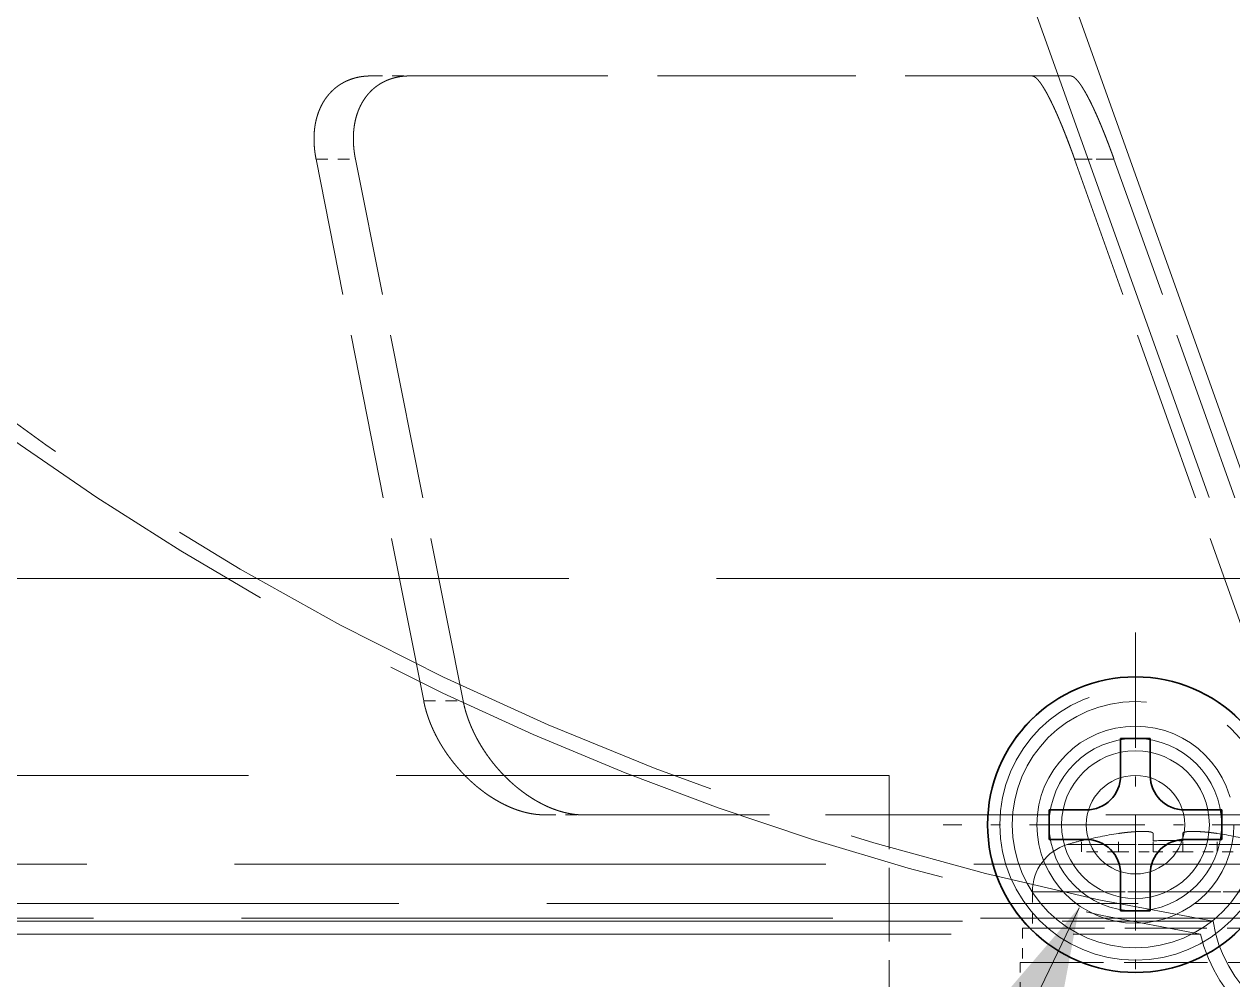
# Model space of a CAD drawing. Extents: x 23 to 587, y 4 to 413.
# Drawn here: x 98.4 to 110.66, y 218.28 to 227.98 of the extents above; entities that cross this region are included whole.
import ezdxf

# ---------------------------------------------------------------- set-up
doc = ezdxf.new("R2010")
doc.units = 0
doc.linetypes.add('DASHDOT', pattern=[18.5, 12, -3, 0.5, -3])
doc.linetypes.add('DASHED', pattern=[15, 12, -3])
doc.layers.get('0').update_dxf_attribs({"lineweight": 13})

# ---------------------------------------------------------------- blocks, each defined once
blk = doc.blocks.new('BLOCK6905')
at = {"color": 7, "linetype": 'DASHDOT', "lineweight": 13, "ltscale": 0.195}
for p, q in [((40, 15.4), (40, 7.6)), ((43.9, 11.5), (36.1, 11.5))]:
    blk.add_line(p, q, dxfattribs=at)
blk = doc.blocks.new('BLOCK6911')
at = {"color": 7, "lineweight": 13}
blk.add_line((38.857, 9.815), (19.479, -30.649), dxfattribs=at)
blk.add_solid([(38.122, 5.883), (38.857, 9.815), (36.254, 6.777)], dxfattribs=at)
blk = doc.blocks.new('BLOCK6915')
at = {"color": 7, "linetype": 'DASHED', "lineweight": 13}
for p, q in [((38.211, 29.709), (45, 10.7)), ((37.458, 29.44), (44.436, 9.9)), ((58.5, 16.5), (-58.5, 16.5)), ((-35, 12.5), (35, 12.5)), ((-23.279, 10.7), (48.557, 10.7)), ((-46.946, 9.9), (41.199, 9.9)), ((-23.141, 9.6), (48.268, 9.6)), ((-41.578, 9.539), (36.488, 9.539)), ((-36.488, 9.539), (41.578, 9.539)), ((-41.322, 9.278), (36.264, 9.278)), ((-36.264, 9.278), (41.322, 9.278))]:
    blk.add_line(p, q, dxfattribs=at)
at = {"color": 7, "linetype": 'DASHED', "lineweight": 13, "ltscale": 0.019597}
blk.add_line((24.485, 26.7), (25.269, 26.7), dxfattribs=at)
at = {"color": 7, "linetype": 'DASHED', "lineweight": 13, "ltscale": 0.335402}
blk.add_line((25.269, 26.7), (38.685, 26.7), dxfattribs=at)
at = {"color": 7, "linetype": 'DASHED', "lineweight": 13, "ltscale": 0.280364}
blk.add_line((25.558, 14.013), (23.374, 25.013), dxfattribs=at)
blk.add_line((25.558, 14.013), (23.374, 25.013), dxfattribs=at)
at = {"color": 7, "linetype": 'DASHED', "lineweight": 13, "ltscale": 0.019974}
for p, q in [((23.374, 25.013), (24.173, 25.013)), ((23.374, 25.013), (24.173, 25.013)), ((39.565, 25.013), (38.766, 25.013)), ((38.766, 25.013), (39.565, 25.013))]:
    blk.add_line(p, q, dxfattribs=at)
at = {"color": 7, "linetype": 'DASHED', "lineweight": 13, "ltscale": 0.280373}
blk.add_line((26.358, 14.013), (24.173, 25.013), dxfattribs=at)
blk.add_line((26.358, 14.013), (24.173, 25.013), dxfattribs=at)
at = {"color": 7, "linetype": 'DASHED', "lineweight": 13, "ltscale": 0.291986}
blk.add_line((42.691, 14.013), (38.766, 25.013), dxfattribs=at)
blk.add_line((42.691, 14.013), (38.766, 25.013), dxfattribs=at)
at = {"color": 7, "linetype": 'DASHED', "lineweight": 13, "ltscale": 0.292001}
blk.add_line((43.492, 14.013), (39.565, 25.013), dxfattribs=at)
blk.add_line((43.492, 14.013), (39.565, 25.013), dxfattribs=at)
at = {"color": 7, "linetype": 'DASHED', "lineweight": 13, "ltscale": 0.020019}
blk.add_line((25.558, 14.013), (26.358, 14.013), dxfattribs=at)
blk.add_line((25.558, 14.013), (26.358, 14.013), dxfattribs=at)
at = {"color": 7, "lineweight": 35, "ltscale": 0.01875}
for p, q in [((39.7, 12.5), (39.7, 13.25)), ((40.3, 12.5), (40.3, 13.25)), ((39, 11.8), (38.25, 11.8)), ((41.75, 11.8), (41, 11.8)), ((39, 11.2), (38.25, 11.2)), ((41.75, 11.2), (41, 11.2)), ((39.7, 9.75), (39.7, 10.5)), ((40.3, 9.75), (40.3, 10.5))]:
    blk.add_line(p, q, dxfattribs=at)
at = {"color": 7, "lineweight": 35, "ltscale": 0.014999}
for p, q in [((40.3, 13.25), (39.7, 13.25)), ((38.25, 11.2), (38.25, 11.8)), ((41.75, 11.2), (41.75, 11.8)), ((40.3, 9.75), (39.7, 9.75))]:
    blk.add_line(p, q, dxfattribs=at)
at = {"color": 7, "linetype": 'DASHED', "lineweight": 13, "ltscale": 0.125}
blk.add_line((35, 12.5), (35, 7.5), dxfattribs=at)
at = {"color": 7, "linetype": 'DASHED', "lineweight": 13, "ltscale": 0.019578}
blk.add_line((28.003, 11.7), (28.786, 11.7), dxfattribs=at)
at = {"color": 7, "linetype": 'DASHED', "lineweight": 13, "ltscale": 0.378958}
blk.add_line((43.944, 11.7), (28.786, 11.7), dxfattribs=at)
at = {"color": 7, "linetype": 'DASHED', "lineweight": 13, "ltscale": 0.009293}
for p, q in [((39.659, 10.95), (39.659, 11.322)), ((39.659, 10.95), (39.659, 11.322)), ((41.659, 10.95), (41.659, 11.322)), ((41.659, 10.95), (41.659, 11.322))]:
    blk.add_line(p, q, dxfattribs=at)
at = {"color": 7, "linetype": 'DASHED', "lineweight": 13, "ltscale": 0.003766}
for p, q in [((40.359, 11.322), (40.359, 11.171)), ((40.959, 11.322), (40.959, 11.171))]:
    blk.add_line(p, q, dxfattribs=at)
at = {"color": 7, "linetype": 'DASHED', "lineweight": 13, "ltscale": 0.095835}
for p, q in [((38.617, 11.096), (42.45, 11.096)), ((38.867, 11.096), (42.7, 11.096))]:
    blk.add_line(p, q, dxfattribs=at)
at = {"color": 7, "linetype": 'DASHED', "lineweight": 13, "ltscale": 0.000166026}
blk.add_line((38.909, 11.178), (38.909, 11.171), dxfattribs=at)
at = {"color": 7, "linetype": 'DASHED', "lineweight": 13, "ltscale": 0.005527}
for p, q in [((38.909, 10.95), (38.909, 11.171)), ((40.359, 10.95), (40.359, 11.171)), ((40.959, 10.95), (40.959, 11.171))]:
    blk.add_line(p, q, dxfattribs=at)
at = {"color": 7, "linetype": 'DASHED', "lineweight": 13, "ltscale": 0.01875}
for p, q in [((39.659, 10.95), (38.909, 10.95)), ((42.409, 10.95), (41.659, 10.95))]:
    blk.add_line(p, q, dxfattribs=at)
at = {"color": 7, "linetype": 'DASHED', "lineweight": 13, "ltscale": 0.0175}
for p, q in [((39.659, 10.95), (40.359, 10.95)), ((40.959, 10.95), (41.659, 10.95)), ((37.709, 9.4), (37.709, 8.7))]:
    blk.add_line(p, q, dxfattribs=at)
at = {"color": 7, "linetype": 'DASHED', "lineweight": 13, "ltscale": 0.014999}
blk.add_line((40.959, 10.95), (40.359, 10.95), dxfattribs=at)
at = {"color": 7, "linetype": 'DASHED', "lineweight": 13, "ltscale": 0.129084}
for p, q in [((37.909, 10.139), (43.072, 10.139)), ((38.245, 10.139), (43.409, 10.139))]:
    blk.add_line(p, q, dxfattribs=at)
at = {"color": 7, "linetype": 'DASHED', "lineweight": 13, "ltscale": 0.018478}
blk.add_line((37.909, 10.139), (37.909, 9.4), dxfattribs=at)
at = {"color": 7, "linetype": 'DASHED', "lineweight": 13, "ltscale": 0.143676}
blk.add_line((41.199, 9.9), (46.946, 9.9), dxfattribs=at)
at = {"color": 7, "linetype": 'DASHED', "lineweight": 13, "ltscale": 0.138472}
blk.add_line((37.709, 9.4), (43.248, 9.4), dxfattribs=at)
at = {"color": 7, "linetype": 'DASHED', "lineweight": 13, "ltscale": 0.140819}
blk.add_line((37.659, 8.7), (43.291, 8.7), dxfattribs=at)
at = {"color": 7, "linetype": 'DASHED', "lineweight": 13, "ltscale": 0.0125}
blk.add_line((37.659, 8.7), (37.659, 8.2), dxfattribs=at)
at = {"color": 7, "linetype": 'DASHED', "lineweight": 13}
for radius in [3, 2.75, 2.75, 2.5, 2, 1.75, 1.75, 1.5, 1.5, 1, 1]:
    blk.add_circle((40, 11.5), radius, dxfattribs=at)
at = {"color": 7, "lineweight": 35}
blk.add_circle((40, 11.5), 3, dxfattribs=at)
at = {"color": 7, "linetype": 'DASHED', "lineweight": 13}
for centre, radius, start, end in [((51.218, 67.002), 58.266, 223.54439, 260.47638), ((51.218, 67.002), 58.566, 228.60622, 260.27206), ((40.659, 4.4), 6.993, 98.2207, 104.4915), ((40.659, 4.4), 6.993, 98.2207, 104.4915), ((40.303, 6.917), 4.452, 94.2546, 98.3259), ((41.014, 6.917), 4.452, 81.6741, 85.7454), ((40.658, 4.399), 6.994, 75.509, 81.7788), ((40.658, 4.399), 6.994, 75.509, 81.7788), ((38.909, 10.139), 1, 106.9578, 180), ((40.668, 4.367), 7.035, 104.4816, 106.9495), ((40.659, 4.399), 6.779, 87.4636, 92.5364), ((40.659, 4.399), 6.779, 87.4636, 92.5364), ((44.247, 9.946), 2.7, 188.6712, 270), ((44.247, 9.946), 3, 192.8658, 270)]:
    blk.add_arc(centre, radius, start, end, dxfattribs=at)
at = {"color": 7, "lineweight": 35}
for centre, start, end in [((39, 12.5), 270, 360), ((41, 12.5), 180, 270), ((39, 10.5), 360, 450), ((41, 10.5), 90, 180)]:
    blk.add_arc(centre, 0.7, start, end, dxfattribs=at)
at = {"color": 7, "linetype": 'DASHED', "lineweight": 13}
for points, knots in [([(24.485, 26.7), (24.311, 26.7), (24.142, 26.672), (23.98, 26.614), (23.763, 26.486), (23.581, 26.267), (23.531, 26.196), (23.44, 26.031), (23.373, 25.822), (23.347, 25.703), (23.325, 25.497), (23.336, 25.268), (23.345, 25.183), (23.357, 25.098), (23.374, 25.013)], [0, 0, 0, 0, 0, 0, 3.26423, 3.26423, 3.26423, 4.588638, 4.588638, 4.588638, 5.972831, 5.972831, 5.972831, 6.747275, 6.747275, 6.747275, 6.747275, 6.747275, 6.747275]), ([(24.485, 26.7), (24.311, 26.7), (24.142, 26.672), (23.98, 26.614), (23.763, 26.486), (23.581, 26.267), (23.531, 26.196), (23.44, 26.031), (23.373, 25.822), (23.347, 25.703), (23.325, 25.497), (23.336, 25.268), (23.345, 25.183), (23.357, 25.098), (23.374, 25.013)], [0, 0, 0, 0, 0, 0, 3.26423, 3.26423, 3.26423, 4.588638, 4.588638, 4.588638, 5.972831, 5.972831, 5.972831, 6.747275, 6.747275, 6.747275, 6.747275, 6.747275, 6.747275]), ([(24.173, 25.013), (24.141, 25.176), (24.123, 25.339), (24.123, 25.492), (24.157, 25.827), (24.255, 26.084), (24.326, 26.209), (24.528, 26.471), (24.775, 26.616), (24.933, 26.673), (25.099, 26.7), (25.269, 26.7)], [0, 0, 0, 0, 0, 0, 1.479572, 1.479572, 1.479572, 3.493654, 3.493654, 3.493654, 6.651283, 6.651283, 6.651283, 6.651283, 6.651283, 6.651283]), ([(24.173, 25.013), (24.141, 25.176), (24.123, 25.339), (24.123, 25.492), (24.157, 25.827), (24.255, 26.084), (24.326, 26.209), (24.528, 26.471), (24.775, 26.616), (24.933, 26.673), (25.099, 26.7), (25.269, 26.7)], [0, 0, 0, 0, 0, 0, 1.479572, 1.479572, 1.479572, 3.493654, 3.493654, 3.493654, 6.651283, 6.651283, 6.651283, 6.651283, 6.651283, 6.651283]), ([(37.901, 26.7), (37.952, 26.7), (38.017, 26.649), (38.099, 26.543), (38.249, 26.286), (38.46, 25.809), (38.536, 25.625), (38.633, 25.378), (38.729, 25.116), (38.741, 25.082), (38.753, 25.047), (38.766, 25.013)], [0, 0, 0, 0, 0, 0, 4.248999, 4.248999, 4.248999, 6.361665, 6.361665, 6.361665, 6.67856, 6.67856, 6.67856, 6.67856, 6.67856, 6.67856]), ([(37.901, 26.7), (37.952, 26.7), (38.017, 26.649), (38.099, 26.543), (38.249, 26.286), (38.46, 25.809), (38.536, 25.625), (38.633, 25.378), (38.729, 25.116), (38.741, 25.082), (38.753, 25.047), (38.766, 25.013)], [0, 0, 0, 0, 0, 0, 4.248999, 4.248999, 4.248999, 6.361665, 6.361665, 6.361665, 6.67856, 6.67856, 6.67856, 6.67856, 6.67856, 6.67856]), ([(39.565, 25.013), (39.479, 25.253), (39.389, 25.491), (39.305, 25.697), (39.091, 26.19), (38.931, 26.476), (38.848, 26.596), (38.769, 26.676), (38.707, 26.697), (38.699, 26.699), (38.692, 26.7), (38.685, 26.7)], [0, 0, 0, 0, 0, 0, 2.20938, 2.20938, 2.20938, 6.042049, 6.042049, 6.042049, 6.590529, 6.590529, 6.590529, 6.590529, 6.590529, 6.590529]), ([(39.565, 25.013), (39.479, 25.253), (39.389, 25.491), (39.305, 25.697), (39.091, 26.19), (38.931, 26.476), (38.848, 26.596), (38.769, 26.676), (38.707, 26.697), (38.699, 26.699), (38.692, 26.7), (38.685, 26.7)], [0, 0, 0, 0, 0, 0, 2.20938, 2.20938, 2.20938, 6.042049, 6.042049, 6.042049, 6.590529, 6.590529, 6.590529, 6.590529, 6.590529, 6.590529]), ([(28.003, 11.7), (27.761, 11.7), (27.507, 11.754), (27.248, 11.855), (26.818, 12.097), (26.398, 12.479), (26.238, 12.649), (26.031, 12.912), (25.849, 13.226), (25.804, 13.31), (25.715, 13.494), (25.641, 13.691), (25.607, 13.797), (25.579, 13.905), (25.558, 14.013)], [0, 0, 0, 0, 0, 0, 4.09131, 4.09131, 4.09131, 6.662082, 6.662082, 6.662082, 7.56041, 7.56041, 7.56041, 8.539913, 8.539913, 8.539913, 8.539913, 8.539913, 8.539913]), ([(28.003, 11.7), (27.761, 11.7), (27.507, 11.754), (27.248, 11.855), (26.818, 12.097), (26.398, 12.479), (26.238, 12.649), (26.031, 12.912), (25.849, 13.226), (25.804, 13.31), (25.715, 13.494), (25.641, 13.691), (25.607, 13.797), (25.579, 13.905), (25.558, 14.013)], [0, 0, 0, 0, 0, 0, 4.09131, 4.09131, 4.09131, 6.662082, 6.662082, 6.662082, 7.56041, 7.56041, 7.56041, 8.539913, 8.539913, 8.539913, 8.539913, 8.539913, 8.539913]), ([(26.358, 14.013), (26.398, 13.811), (26.461, 13.61), (26.543, 13.418), (26.807, 12.915), (27.131, 12.528), (27.349, 12.32), (27.775, 11.992), (28.2, 11.797), (28.401, 11.734), (28.598, 11.7), (28.786, 11.7)], [0, 0, 0, 0, 0, 0, 1.83104, 1.83104, 1.83104, 5.262284, 5.262284, 5.262284, 8.425874, 8.425874, 8.425874, 8.425874, 8.425874, 8.425874]), ([(26.358, 14.013), (26.398, 13.811), (26.461, 13.61), (26.543, 13.418), (26.807, 12.915), (27.131, 12.528), (27.349, 12.32), (27.775, 11.992), (28.2, 11.797), (28.401, 11.734), (28.598, 11.7), (28.786, 11.7)], [0, 0, 0, 0, 0, 0, 1.83104, 1.83104, 1.83104, 5.262284, 5.262284, 5.262284, 8.425874, 8.425874, 8.425874, 8.425874, 8.425874, 8.425874]), ([(39.659, 11.322), (39.709, 11.329), (39.748, 11.334), (39.78, 11.338), (39.908, 11.352), (39.974, 11.357), (40.016, 11.36), (40.11, 11.364), (40.181, 11.364), (40.217, 11.363), (40.261, 11.361), (40.304, 11.353), (40.312, 11.351), (40.329, 11.347), (40.344, 11.341), (40.349, 11.338), (40.357, 11.333), (40.358, 11.324), (40.359, 11.323), (40.359, 11.323), (40.359, 11.322)], [0, 0, 0, 0, 0, 0, 0.647352, 0.647352, 0.647352, 2.886415, 2.886415, 2.886415, 5.757566, 5.757566, 5.757566, 6.467897, 6.467897, 6.467897, 7.2005, 7.2005, 7.2005, 7.272679, 7.272679, 7.272679, 7.272679, 7.272679, 7.272679]), ([(39.973, 11.356), (40.056, 11.362), (40.11, 11.364), (40.152, 11.364), (40.221, 11.364), (40.285, 11.357), (40.301, 11.354), (40.329, 11.349), (40.351, 11.337), (40.355, 11.333), (40.359, 11.329), (40.359, 11.322)], [0, 0, 0, 0, 0, 0, 3.488442, 3.488442, 3.488442, 5.229942, 5.229942, 5.229942, 5.79468, 5.79468, 5.79468, 5.79468, 5.79468, 5.79468]), ([(41.344, 11.356), (41.261, 11.362), (41.208, 11.364), (41.166, 11.364), (41.096, 11.364), (41.032, 11.357), (41.017, 11.354), (40.988, 11.349), (40.967, 11.337), (40.963, 11.333), (40.959, 11.329), (40.959, 11.322)], [0, 0, 0, 0, 0, 0, 3.488442, 3.488442, 3.488442, 5.229942, 5.229942, 5.229942, 5.79468, 5.79468, 5.79468, 5.79468, 5.79468, 5.79468]), ([(41.659, 11.322), (41.609, 11.329), (41.57, 11.334), (41.537, 11.338), (41.409, 11.352), (41.343, 11.357), (41.301, 11.36), (41.207, 11.364), (41.136, 11.364), (41.101, 11.363), (41.056, 11.361), (41.013, 11.353), (41.005, 11.351), (40.989, 11.347), (40.974, 11.341), (40.968, 11.338), (40.961, 11.333), (40.959, 11.324), (40.959, 11.323), (40.959, 11.323), (40.959, 11.322)], [0, 0, 0, 0, 0, 0, 0.647352, 0.647352, 0.647352, 2.886415, 2.886415, 2.886415, 5.757566, 5.757566, 5.757566, 6.467897, 6.467897, 6.467897, 7.2005, 7.2005, 7.2005, 7.272679, 7.272679, 7.272679, 7.272679, 7.272679, 7.272679])]:
    blk.add_open_spline(points, degree=5, knots=knots, dxfattribs=at)

msp = doc.modelspace()

# ---------------------------------------------------------------- block references
at = {"lineweight": 0, "xscale": 0.5, "yscale": 0.5, "zscale": 0.5}
for name in ['BLOCK6915', 'BLOCK6905', 'BLOCK6911']:
    msp.add_blockref(name, (89.6743, 214.1001), dxfattribs=at)

doc.saveas('drawing.dxf')
